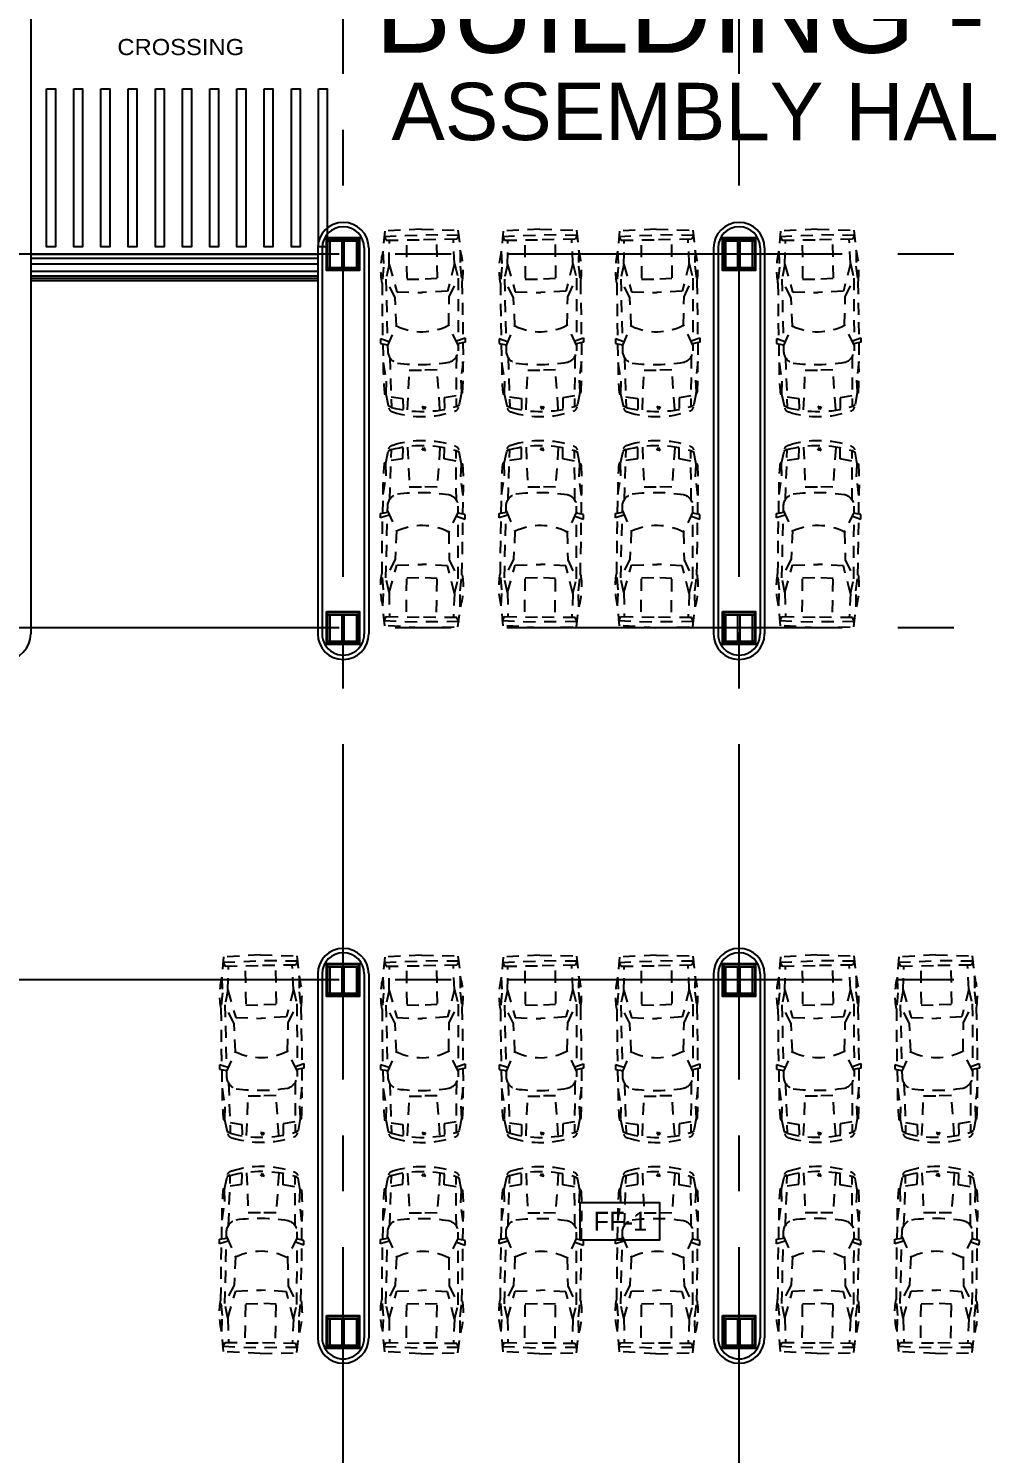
# Model space of a CAD drawing. Header units: millimetres. Extents: x 2148 to 2681, y 758 to 986.
# Drawn here: x 2636.67 to 2647.56, y 941.59 to 957.78 of the extents above; entities that cross this region are included whole.
import ezdxf

# ---------------------------------------------------------------- set-up
doc = ezdxf.new("R2010")
doc.units = ezdxf.units.MM
doc.linetypes.add('CENTER2', pattern=[28.575, 19.05, -3.175, 3.175, -3.175])
doc.linetypes.add('HIDDEN', pattern=[0.375, 0.25, -0.125])
for name, color, linetype in [('A-Hatch', 253, 'Continuous'), ('cladding', 2, 'Continuous'), ('COL-IN', 2, 'Continuous'), ('D', 1, 'Continuous'), ('DR', 7, 'Continuous'), ('HATCH', 8, 'Continuous'), ('S_GRID LINES', 252, 'Continuous'), ('TEXT', 6, 'Continuous')]:
    doc.layers.add(name, color=color, linetype=linetype)
doc.styles.add('MMTX$0$ESMX$0$X-OPTA1D', font='x-opta1d')
doc.styles.add('SWISS', font='swissl.ttf')

# ---------------------------------------------------------------- blocks, each defined once
blk = doc.blocks.new('CAR-PL4')
at = {"layer": 'DR', "color": 8, "linetype": 'HIDDEN'}
for p, q in [((-1.084, -0.357), (-1.024, -0.06)), ((-0.972, -0.074), (-1.039, -0.108)), ((-0.991, -1.103), (-0.972, -0.074)), ((-0.973, -0.292), (-0.73, -0.253)), ((-0.73, -0.253), (-0.73, -0.034)), ((-0.637, -0.02), (-0.591, -0.835)), ((-0.34, -0.081), (-0.31, -0.024)), ((-0.307, -0.073), (-0.34, -0.081)), ((-0.303, -0.073), (-0.271, -0.081)), ((-0.271, -0.081), (-0.301, -0.024)), ((0.027, -0.02), (-0.019, -0.835)), ((0.12, -0.253), (0.119, -0.034)), ((0.362, -0.292), (0.12, -0.253)), ((0.361, -0.074), (0.428, -0.108)), ((0.381, -1.103), (0.361, -0.074)), ((0.473, -0.357), (0.413, -0.06)), ((-1.106, -0.352), (-1.073, -0.343)), ((-1.074, -0.615), (-1.084, -0.357)), ((0.495, -0.352), (0.462, -0.343)), ((0.463, -0.615), (0.473, -0.357)), ((-1.127, -1.001), (-1.074, -0.615)), ((-0.591, -0.835), (-0.295, -0.833)), ((-0.019, -0.835), (-0.316, -0.833)), ((0.516, -1.001), (0.463, -0.615)), ((-1.13, -1.385), (-1.127, -1.001)), ((0.519, -1.385), (0.516, -1.001)), ((-1.174, -1.393), (-1.024, -1.365)), ((-1.174, -1.485), (-1.174, -1.393)), ((-0.999, -1.426), (-1.174, -1.485)), ((-1.047, -2.715), (-1.033, -1.437)), ((-1.032, -1.366), (-1.03, -1.221)), ((-1.032, -1.337), (-0.843, -1.75)), ((0.421, -1.337), (0.232, -1.75)), ((0.388, -1.426), (0.563, -1.485)), ((0.563, -1.393), (0.414, -1.365)), ((0.421, -1.366), (0.42, -1.221)), ((0.436, -2.715), (0.422, -1.437)), ((0.563, -1.485), (0.563, -1.393)), ((-1.133, -1.81), (-1.13, -1.47)), ((-0.843, -1.75), (-0.863, -2.33)), ((0.232, -1.75), (0.252, -2.33)), ((0.522, -1.81), (0.52, -1.47)), ((-1.128, -2.637), (-1.133, -1.81)), ((0.517, -2.637), (0.522, -1.81)), ((-0.863, -2.33), (-1.041, -2.697)), ((0.252, -2.33), (0.43, -2.697)), ((-1.094, -2.961), (-1.128, -2.637)), ((-0.98, -3.015), (-0.828, -2.453)), ((-0.828, -2.453), (-0.302, -2.428)), ((0.217, -2.453), (-0.309, -2.428)), ((0.369, -3.015), (0.217, -2.453)), ((0.483, -2.961), (0.517, -2.637)), ((-0.98, -3.015), (-1.047, -2.715)), ((-0.618, -2.711), (-0.304, -2.7)), ((-0.616, -3.41), (-0.618, -2.711)), ((0.007, -2.711), (-0.306, -2.7)), ((0.005, -3.41), (0.007, -2.711)), ((0.369, -3.015), (0.436, -2.715)), ((-1.102, -3.289), (-1.094, -2.961)), ((-0.98, -3.015), (-0.962, -3.514)), ((0.369, -3.015), (0.351, -3.514)), ((0.491, -3.289), (0.483, -2.961)), ((-1.059, -3.702), (-1.102, -3.289)), ((-1.074, -3.597), (-1.032, -3.514)), ((-1.032, -3.514), (-0.302, -3.514)), ((0.421, -3.514), (-0.309, -3.514)), ((0.463, -3.597), (0.421, -3.514)), ((0.448, -3.702), (0.491, -3.289)), ((-1.076, -3.594), (-0.301, -3.614)), ((-0.304, -3.733), (-1.059, -3.702)), ((0.465, -3.594), (-0.31, -3.614)), ((-0.307, -3.733), (0.448, -3.702))]:
    blk.add_line(p, q, dxfattribs=at)
for centre, radius, start, end in [((-0.926, -0.08), 0.1, 99.1082, 168.6925), ((-0.305, -2.397), 2.416, 73.9881, 106.0119), ((-0.305, -1.881), 2.004, 71.4744, 108.5256), ((0.315, -0.08), 0.1, 11.3075, 80.8918), ((4.35, -0.819), 5.477, 175.0805, 181.8902), ((-4.96, -0.819), 5.477, 358.1098, 4.9195), ((-0.772, -1.237), 0.259, 103.928, 176.4903), ((-0.305, -4.704), 3.756, 81.9077, 98.0923), ((0.161, -1.237), 0.259, 3.5097, 76.072), ((-0.305, -2.814), 1.192, 63.3754, 116.6246), ((0.437, -2.887), 1.591, 170.8054, 194.642), ((-1.048, -2.887), 1.591, 345.358, 9.1946)]:
    blk.add_arc(centre, radius, start, end, dxfattribs=at)

msp = doc.modelspace()

# ---------------------------------------------------------------- linework, layer by layer
at = {"ltscale": 0.5}
msp.add_lwpolyline([(2642.9408947, 944.43826), (2643.8430535, 944.43826), (2643.8430535, 944.0112281), (2642.9408947, 944.0112281)], close=True, dxfattribs=at)
at = {"layer": 'A-Hatch'}
for p, q in [((2636.6962751, 955.2203176, 0), (2639.9592849, 955.2203176, 0)), ((2636.6962751, 955.174309, 0), (2639.9592849, 955.174309, 0)), ((2636.6962751, 955.1096537, 0), (2639.9592849, 955.1096537, 0)), ((2636.6962751, 955.0265303, 0), (2639.9592849, 955.0265303, 0)), ((2636.6962751, 954.9736937, 0), (2639.9592849, 954.9736937, 0)), ((2636.6962751, 954.9457133, 0), (2639.9592849, 954.9457133, 0)), ((2636.6962751, 954.9203176, 0), (2639.9592849, 954.9203176, 0))]:
    msp.add_line(p, q, dxfattribs=at)
at = {"layer": 'cladding', "elevation": 0}
for points in [[(2640.0589329, 955.406811), (2640.4339329, 955.406811), (2640.4339329, 955.031811), (2640.0589329, 955.031811)], [(2644.5589329, 955.406811), (2644.9339329, 955.406811), (2644.9339329, 955.031811), (2644.5589329, 955.031811)], [(2640.0589329, 951.156811), (2640.4339329, 951.156811), (2640.4339329, 950.781811), (2640.0589329, 950.781811)], [(2644.5589329, 951.156811), (2644.9339329, 951.156811), (2644.9339329, 950.781811), (2644.5589329, 950.781811)], [(2640.0589329, 947.156811), (2640.4339329, 947.156811), (2640.4339329, 946.781811), (2640.0589329, 946.781811)], [(2644.5589329, 947.156811), (2644.9339329, 947.156811), (2644.9339329, 946.781811), (2644.5589329, 946.781811)], [(2640.0589329, 943.156811), (2640.4339329, 943.156811), (2640.4339329, 942.781811), (2640.0589329, 942.781811)], [(2644.5589329, 943.156811), (2644.9339329, 943.156811), (2644.9339329, 942.781811), (2644.5589329, 942.781811)]]:
    msp.add_lwpolyline(points, close=True, dxfattribs=at)
at = {"layer": 'COL-IN'}
for p, q in [((2640.0739709, 955.394311), (2640.4239709, 955.394311)), ((2640.0739709, 955.044311), (2640.0739709, 955.394311)), ((2640.0739709, 955.369311), (2640.4239709, 955.369311)), ((2640.0989709, 955.069311), (2640.0989709, 955.369311)), ((2640.2364709, 955.069311), (2640.2364709, 955.369311)), ((2640.2614709, 955.069311), (2640.2614709, 955.369311)), ((2640.3989709, 955.369311), (2640.3989709, 955.069311)), ((2640.4239709, 955.394311), (2640.4239709, 955.044311)), ((2644.5739709, 955.394311), (2644.9239709, 955.394311)), ((2644.5739709, 955.044311), (2644.5739709, 955.394311)), ((2644.5739709, 955.369311), (2644.9239709, 955.369311)), ((2644.5989709, 955.069311), (2644.5989709, 955.369311)), ((2644.7364709, 955.069311), (2644.7364709, 955.369311)), ((2644.7614709, 955.069311), (2644.7614709, 955.369311)), ((2644.8989709, 955.369311), (2644.8989709, 955.069311)), ((2644.9239709, 955.394311), (2644.9239709, 955.044311)), ((2640.0739709, 955.069311), (2640.4239709, 955.069311)), ((2640.4239709, 955.044311), (2640.0739709, 955.044311)), ((2644.5739709, 955.069311), (2644.9239709, 955.069311)), ((2644.9239709, 955.044311), (2644.5739709, 955.044311)), ((2640.0739709, 951.144311), (2640.4239709, 951.144311)), ((2640.0739709, 950.794311), (2640.0739709, 951.144311)), ((2640.0739709, 951.119311), (2640.4239709, 951.119311)), ((2640.0989709, 950.819311), (2640.0989709, 951.119311)), ((2640.2364709, 950.819311), (2640.2364709, 951.119311)), ((2640.2614709, 950.819311), (2640.2614709, 951.119311)), ((2640.3989709, 951.119311), (2640.3989709, 950.819311)), ((2640.4239709, 951.144311), (2640.4239709, 950.794311)), ((2644.5739709, 951.144311), (2644.9239709, 951.144311)), ((2644.5739709, 950.794311), (2644.5739709, 951.144311)), ((2644.5739709, 951.119311), (2644.9239709, 951.119311)), ((2644.5989709, 950.819311), (2644.5989709, 951.119311)), ((2644.7364709, 950.819311), (2644.7364709, 951.119311)), ((2644.7614709, 950.819311), (2644.7614709, 951.119311)), ((2644.8989709, 951.119311), (2644.8989709, 950.819311)), ((2644.9239709, 951.144311), (2644.9239709, 950.794311)), ((2640.0739709, 950.819311), (2640.4239709, 950.819311)), ((2640.4239709, 950.794311), (2640.0739709, 950.794311)), ((2644.5739709, 950.819311), (2644.9239709, 950.819311)), ((2644.9239709, 950.794311), (2644.5739709, 950.794311)), ((2640.0739709, 947.144311), (2640.4239709, 947.144311)), ((2640.0739709, 946.794311), (2640.0739709, 947.144311)), ((2640.0739709, 947.119311), (2640.4239709, 947.119311)), ((2640.0989709, 946.819311), (2640.0989709, 947.119311)), ((2640.2364709, 946.819311), (2640.2364709, 947.119311)), ((2640.2614709, 946.819311), (2640.2614709, 947.119311)), ((2640.3989709, 947.119311), (2640.3989709, 946.819311)), ((2640.4239709, 947.144311), (2640.4239709, 946.794311)), ((2644.5739709, 947.144311), (2644.9239709, 947.144311)), ((2644.5739709, 946.794311), (2644.5739709, 947.144311)), ((2644.5739709, 947.119311), (2644.9239709, 947.119311)), ((2644.5989709, 946.819311), (2644.5989709, 947.119311)), ((2644.7364709, 946.819311), (2644.7364709, 947.119311)), ((2644.7614709, 946.819311), (2644.7614709, 947.119311)), ((2644.8989709, 947.119311), (2644.8989709, 946.819311)), ((2644.9239709, 947.144311), (2644.9239709, 946.794311)), ((2640.0739709, 946.819311), (2640.4239709, 946.819311)), ((2640.4239709, 946.794311), (2640.0739709, 946.794311)), ((2644.5739709, 946.819311), (2644.9239709, 946.819311)), ((2644.9239709, 946.794311), (2644.5739709, 946.794311)), ((2640.0739709, 943.144311), (2640.4239709, 943.144311)), ((2640.0739709, 942.794311), (2640.0739709, 943.144311)), ((2640.4239709, 943.144311), (2640.4239709, 942.794311)), ((2644.5739709, 943.144311), (2644.9239709, 943.144311)), ((2644.5739709, 942.794311), (2644.5739709, 943.144311)), ((2644.9239709, 943.144311), (2644.9239709, 942.794311)), ((2640.0739709, 943.119311), (2640.4239709, 943.119311)), ((2640.0989709, 942.819311), (2640.0989709, 943.119311)), ((2640.2364709, 942.819311), (2640.2364709, 943.119311)), ((2640.2614709, 942.819311), (2640.2614709, 943.119311)), ((2640.3989709, 943.119311), (2640.3989709, 942.819311)), ((2644.5739709, 943.119311), (2644.9239709, 943.119311)), ((2644.5989709, 942.819311), (2644.5989709, 943.119311)), ((2644.7364709, 942.819311), (2644.7364709, 943.119311)), ((2644.7614709, 942.819311), (2644.7614709, 943.119311)), ((2644.8989709, 943.119311), (2644.8989709, 942.819311)), ((2640.0739709, 942.819311), (2640.4239709, 942.819311)), ((2644.5739709, 942.819311), (2644.9239709, 942.819311)), ((2640.4239709, 942.794311), (2640.0739709, 942.794311)), ((2644.9239709, 942.794311), (2644.5739709, 942.794311))]:
    msp.add_line(p, q, dxfattribs=at)
at = {"layer": 'D', "ltscale": 0.5}
for p, q in [((2636.6962751, 962.2251272, 0), (2636.6962751, 950.9037464, 0)), ((2639.9592849, 955.2901135, 0), (2639.9592849, 950.9017873, 0)), ((2640.0092849, 955.2901223, 0), (2640.0092849, 950.9017772, 0)), ((2640.488657, 955.2901135, 0), (2640.488657, 950.9018319, 0)), ((2640.538657, 955.2901135, 0), (2640.538657, 950.9018319, 0)), ((2644.4592849, 955.2901135, 0), (2644.4592849, 950.9017873, 0)), ((2644.5092849, 955.2901223, 0), (2644.5092849, 950.9017772, 0)), ((2644.988657, 955.2901135, 0), (2644.988657, 950.9018319, 0)), ((2645.038657, 955.2901135, 0), (2645.038657, 950.9018319, 0)), ((2639.9592849, 947.0391069, 0), (2639.9592849, 942.9017885, 0)), ((2640.0092849, 947.0391157, 0), (2640.0092849, 942.9017787, 0)), ((2640.488657, 947.0391069, 0), (2640.488657, 942.9018319, 0)), ((2640.538657, 947.0391069, 0), (2640.538657, 942.9018319, 0)), ((2644.4592849, 947.0391069, 0), (2644.4592849, 942.9017885, 0)), ((2644.5092849, 947.0391157, 0), (2644.5092849, 942.9017787, 0)), ((2644.988657, 947.0391069, 0), (2644.988657, 942.9018319, 0)), ((2645.038657, 947.0391069, 0), (2645.038657, 942.9018319, 0))]:
    msp.add_line(p, q, dxfattribs=at)
for centre, radius, start, end in [((2640.2489709, 955.2901135, 0.0000001), 0.2896861, 0.00000003, 180.00000003), ((2640.2489709, 955.2901135, 0), 0.2396861, 0.00000004, 180.00000004), ((2644.7489709, 955.2901135, 0.0000001), 0.2896861, 0.00000003, 180.00000003), ((2644.7489709, 955.2901135, 0), 0.2396861, 0.00000004, 180.00000004), ((2636.3977744, 950.9022812, 0.0000001), 0.2985042, 271.69214204, 0.28123626), ((2640.2489709, 950.9018319, -0.0000001), 0.2896861, 179.99999997, 359.99999997), ((2640.2489709, 950.9018319, 0), 0.2396861, 179.99999996, 359.99999996), ((2644.7489709, 950.9018319, -0.0000001), 0.2896861, 179.99999997, 359.99999997), ((2644.7489709, 950.9018319, 0), 0.2396861, 179.99999996, 359.99999996), ((2640.2489709, 947.0391069, 0.0000001), 0.2896861, 0.00000003, 180.00000003), ((2640.2489709, 947.0391069, 0), 0.2396861, 0.00000004, 180.00000004), ((2644.7489709, 947.0391069, 0.0000001), 0.2896861, 0.00000003, 180.00000003), ((2644.7489709, 947.0391069, 0), 0.2396861, 0.00000004, 180.00000004), ((2640.2489709, 942.9018319, -0.0000001), 0.2896861, 179.99999997, 359.99999997), ((2640.2489709, 942.9018319, 0), 0.2396861, 179.99999996, 359.99999996), ((2644.7489709, 942.9018319, -0.0000001), 0.2896861, 179.99999997, 359.99999997), ((2644.7489709, 942.9018319, 0), 0.2396861, 179.99999996, 359.99999996)]:
    msp.add_arc(centre, radius, start, end, dxfattribs=at)
at = {"layer": 'HATCH'}
for points in [[(2636.8765985, 957.0998739), (2636.9765695, 957.0998739), (2636.9765695, 955.302344), (2636.8765985, 955.302344)], [(2637.1857627, 957.0998739), (2637.2857337, 957.0998739), (2637.2857337, 955.302344), (2637.1857627, 955.302344)], [(2637.4949269, 957.0998739), (2637.5948979, 957.0998739), (2637.5948979, 955.302344), (2637.4949269, 955.302344)], [(2637.8040911, 957.0998739), (2637.9040621, 957.0998739), (2637.9040621, 955.302344), (2637.8040911, 955.302344)], [(2638.1132553, 957.0998739), (2638.2132263, 957.0998739), (2638.2132263, 955.302344), (2638.1132553, 955.302344)], [(2638.4224195, 957.0998739), (2638.5223905, 957.0998739), (2638.5223905, 955.302344), (2638.4224195, 955.302344)], [(2638.7315837, 957.0998739), (2638.8315547, 957.0998739), (2638.8315547, 955.302344), (2638.7315837, 955.302344)], [(2639.0407479, 957.0998739), (2639.1407188, 957.0998739), (2639.1407188, 955.302344), (2639.0407479, 955.302344)], [(2639.349912, 957.0998739), (2639.449883, 957.0998739), (2639.449883, 955.302344), (2639.349912, 955.302344)], [(2639.6590762, 957.0998739), (2639.7590472, 957.0998739), (2639.7590472, 955.302344), (2639.6590762, 955.302344)], [(2639.9682404, 957.0998739), (2640.0682114, 957.0998739), (2640.0682114, 955.302344), (2639.9682404, 955.302344)]]:
    msp.add_lwpolyline(points, close=True, dxfattribs=at)
at = {"layer": 'S_GRID LINES', "linetype": 'CENTER2', "ltscale": 0.2}
for p, q in [((2644.7489709, 922.9776771, 0), (2644.7489709, 977.9110463, 0)), ((2640.2489709, 922.9776771, 0), (2640.2489709, 977.7411715, 0)), ((2657.3496173, 955.2203176), (2595.7518229, 955.2203176)), ((2657.3496173, 950.9709359, 0), (2630.738657, 950.9709359, 0)), ((2657.3496173, 946.9709359, 0), (2630.738657, 946.9709359, 0))]:
    msp.add_line(p, q, dxfattribs=at)

# ---------------------------------------------------------------- block references
at = {"layer": 'HATCH', "color": 8}
for p, xscale, yscale, zscale, rotation in [((2640.9961026, 953.4389799, 0), 0.5524092515227581, 0.5524092515227581, 0.5524092515227581, 180.7916878619974), ((2642.3422727, 953.4389799, 0), 0.5524092515227581, 0.5524092515227581, 0.5524092515227581, 180.7916878619974), ((2643.6649181, 953.4389799, 0), 0.5524092515227581, 0.5524092515227581, 0.5524092515227581, 180.7916878619974), ((2640.9961026, 953.0364884, 0), -0.5524092515229585, 0.5524092515261149, 0.5524092515176443, 359.2083121364935), ((2642.3422727, 953.0364884, 0), -0.5524092515229585, 0.5524092515261149, 0.5524092515176443, 359.2083121364935), ((2643.6649181, 953.0364884, 0), -0.5524092515229585, 0.5524092515261149, 0.5524092515176443, 359.2083121364935), ((2645.4961026, 953.0364884, 0), -0.5524092515229585, 0.5524092515261149, 0.5524092515176443, 359.2083121364935), ((2639.1649181, 945.1895982), 0.5524092515227581, 0.5524092515227581, 0.5524092515227581, 180.7916878619974), ((2640.9961026, 945.1879733), 0.5524092515227581, 0.5524092515227581, 0.5524092515227581, 180.7916878619974), ((2642.3422727, 945.1879733), 0.5524092515227581, 0.5524092515227581, 0.5524092515227581, 180.7916878619974), ((2643.6649181, 945.1879733), 0.5524092515227581, 0.5524092515227581, 0.5524092515227581, 180.7916878619974), ((2645.4961026, 945.1895982, 0), 0.5524092515227581, 0.5524092515227581, 0.5524092515227581, 180.7916878619974), ((2646.8422727, 945.1895982, 0), 0.5524092515227581, 0.5524092515227581, 0.5524092515227581, 180.7916878619974), ((2639.1649181, 944.7871067), -0.5524092515229585, 0.5524092515261149, 0.5524092515176443, 359.2083121364935), ((2640.9961026, 944.7854818), -0.5524092515229585, 0.5524092515261149, 0.5524092515176443, 359.2083121364935), ((2642.3422727, 944.7854818), -0.5524092515229585, 0.5524092515261149, 0.5524092515176443, 359.2083121364935), ((2643.6649181, 944.7854818), -0.5524092515229585, 0.5524092515261149, 0.5524092515176443, 359.2083121364935), ((2645.4961026, 944.7871067, 0), -0.5524092515229585, 0.5524092515261149, 0.5524092515176443, 359.2083121364935), ((2646.8422727, 944.7871067, 0), -0.5524092515229585, 0.5524092515261149, 0.5524092515176443, 359.2083121364935)]:
    msp.add_blockref('CAR-PL4', p, dxfattribs=dict(at, xscale=xscale, yscale=yscale, zscale=zscale, rotation=rotation))
at = {"layer": 'HATCH', "linetype": 'CENTER2', "ltscale": 0.5, "xscale": 0.5524092515227581, "yscale": 0.5524092515227581, "zscale": 0.5524092515227581, "rotation": 180.7916878619974}
msp.add_blockref('CAR-PL4', (2645.4961026, 953.4389799, 0), dxfattribs=at)

# ---------------------------------------------------------------- texts
at = {"color": 2, "style": 'MMTX$0$ESMX$0$X-OPTA1D', "text_generation_flag": 6, "width": 1.1}
msp.add_text('CROSSING', height=0.18375, rotation=180, dxfattribs=at).set_placement((2637.6816552, 957.4813302, 0))
at = {"color": 2, "insert": (2643.3991769, 944.2264857), "char_height": 0.21537251, "width": 3.970154439, "attachment_point": 5, "style": 'MMTX$0$ESMX$0$X-OPTA1D'}
msp.add_mtext('FF-1', dxfattribs=at)
at = {"layer": 'TEXT', "style": 'SWISS'}
for s, height, p in [('BUILDING - 2', 0.931411859, (2640.6077917, 957.5085327, 0.0000003)), ('ASSEMBLY HALL', 0.651988301, (2640.796504, 956.5153309, 0.0000002))]:
    msp.add_text(s, height=height, rotation=359.98971085, dxfattribs=at).set_placement(p)

doc.saveas('drawing.dxf')
